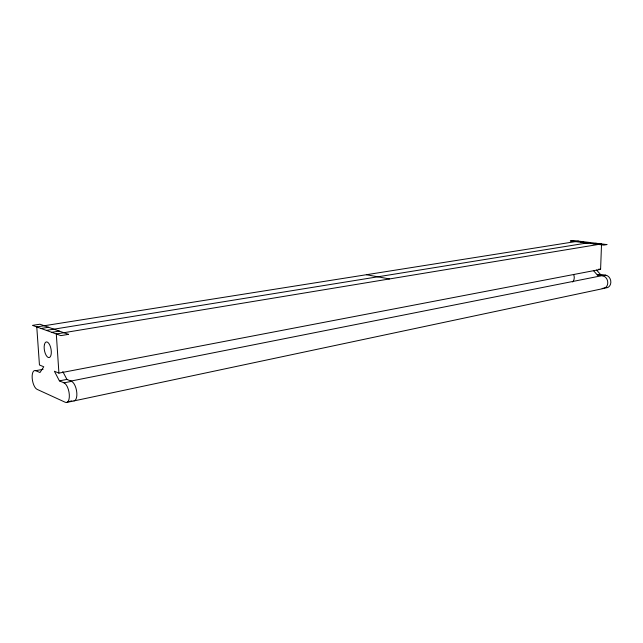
<?xml version="1.0" encoding="UTF-8"?>
<svg xmlns="http://www.w3.org/2000/svg" width="643" height="643" viewBox="0 0 643 643"><rect width="100%" height="100%" fill="white"/><g stroke="black" fill="none" stroke-linecap="round" stroke-linejoin="round"><path stroke-width="0.96" d="M600.594 269.353L601.535 243.93L56.303 333.958L58.915 373.117L600.594 269.353L598.834 269.096M68.102 401.682L71.847 400.894M66.47 402.502L603.568 288.498M59.429 380.881L64.019 382.85L71.542 381.355L66.92 379.402L59.429 380.881L54.39 371.228L58.915 373.117M602.652 275.799L605.73 275.188A6.43 5.281 77.5 0 1 610.85 282.333A6.43 5.281 77.5 0 1 605.248 287.839L602.178 288.49A6.446 5.289 77.5 0 0 607.78 282.968A6.446 5.289 77.5 0 0 602.652 275.799L597.331 275.011L593.505 270.639M601.261 275.815L70.36 381.178A10.031 4.348 78.9 0 1 76.517 390.494A10.031 4.348 78.9 0 1 73.969 400.911M597.331 275.011L600.409 274.408L605.73 275.188M64.019 382.85A10.079 4.316 78.9 0 1 69.307 394.633A10.079 4.316 78.9 0 1 65.297 402.285L37.045 389.336A9.653 3.954 79.3 0 1 32.182 378.148A9.653 3.954 79.3 0 1 35.719 370.689L43.057 369.315M51.762 332.327L59.309 331.089M593.127 243.785L596.222 243.279M46.392 330.389L589.912 242.515M41.112 328.485L48.587 327.287M580.565 242.25L583.675 241.752M578.523 241.125L36.772 326.925L39.448 364.975L43.772 366.783L39.979 372.522L35.719 370.689M366.406 274.714L389.465 278.941M596.591 270.044L600.409 274.408M62.781 371.55L66.92 379.402M573.677 274.625A6.269 4.999 78.8 0 1 572.632 281.98M68.512 334.352L60.908 335.622L32.496 325.382L39.914 324.217L68.512 334.352M606.888 244.581L603.793 245.096L570.301 240.988L573.411 240.498L606.888 244.581M44.407 344.664A7.941 3.352 79.9 0 0 48.249 357.468A7.941 3.352 79.9 0 0 50.556 347.132A7.941 3.352 79.9 0 0 44.407 344.664"/></g></svg>
